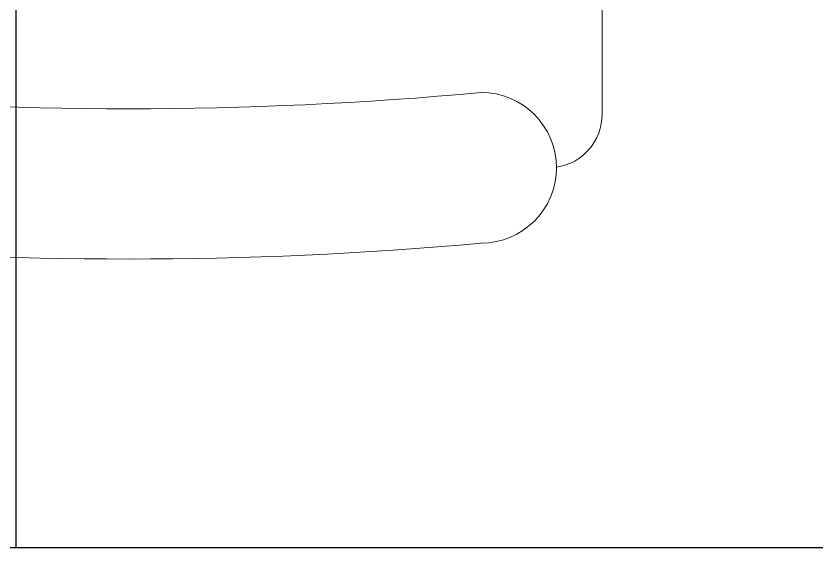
# Model space of a CAD drawing. Header units: inches. Extents: x -12418 to 183584, y -29325 to 19878.
# Drawn here: x 20400 to 20772.8, y -9957.4 to -9709.6 of the extents above; entities that cross this region are included whole.
import ezdxf

# ---------------------------------------------------------------- set-up
doc = ezdxf.new("R2010")
doc.units = ezdxf.units.IN
doc.header["$LTSCALE"] = 25
doc.header["$MEASUREMENT"] = 0
doc.linetypes.add('DASHDOT', pattern=[25.4, 12.7, -6.35, 0, -6.35])
doc.layers.get('0').update_dxf_attribs({"color": 8})
doc.layers.add('00-Ground Floor$0$False Ceiling', color=251, linetype='Continuous')
for name, color, linetype, lineweight in [('00-Ground Floor$0$LOADING', 253, 'Continuous', 5), ('00-Ground Floor$0$Walls', 251, 'Continuous', 5), ('E-LITE-CLNG-CNDT', 6, 'DASHDOT', 35)]:
    doc.layers.add(name, color=color, linetype=linetype, lineweight=lineweight)

# ---------------------------------------------------------------- blocks, each defined once
blk = doc.blocks.new('00-Ground Floor$0$GF21018-P')
at = {"color": 0}
blk.add_line((0.2204937210156821, 0.4756307261486727), (0.2204937210156821, 0.0674977280054634), dxfattribs=at)
for centre, radius, start, end in [((-4.0174444003e-06, 1.846735474002139), 1.776735474005004, 264.6945553321505, 275.3052680112835), ((0.1640881380565453, 0.0424977280054613), 0.0351139560901341, 270.0000000000001, 90), ((0.1954937210156835, 0.0674977280054634), 0.025, 278.5279241468623, 360), ((-3.2405935642e-06, 1.831363171438854), 1.831363171441721, 264.8532206013883, 275.1469821681523)]:
    blk.add_arc(centre, radius, start, end, dxfattribs=at)
blk = doc.blocks.new('00-Ground Floor$0$A$Ce9e1c4c3')
at = {"layer": '00-Ground Floor$0$False Ceiling', "color": 254, "linetype": 'Continuous'}
blk.add_line((-79600, -9957.42710642131), (-79600, -6447.427106421311), dxfattribs=at)
at = {"layer": '00-Ground Floor$0$False Ceiling', "color": 254}
blk.add_line((-76150.49397285908, -9957.42710642131, -5.889685836021185e-07), (-80302.28263052573, -9957.42710642131, -5.889685836021185e-07), dxfattribs=at)
blk = doc.blocks.new('00-Ground Floor')
at = {"layer": '00-Ground Floor$0$Walls'}
blk.add_line((23849.50602714092, -9957.427106421324, -5.889685836021185e-07), (19697.71736947425, -9957.427106421703, -5.889685836021185e-07), dxfattribs=at)
at = {"layer": '00-Ground Floor$0$False Ceiling', "color": 254}
blk.add_blockref('00-Ground Floor$0$A$Ce9e1c4c3', (100000, 3.922645561091311e-24), dxfattribs=at)
at = {"layer": '00-Ground Floor$0$LOADING', "extrusion": (-2.240207019314477e-05, -7.774263848676232e-06, 0.9999999997188542), "xscale": 1000, "yscale": 1000, "zscale": 1000, "rotation": 359.9985892349692}
blk.add_blockref('00-Ground Floor$0$GF21018-P', (20452.34084245204, -9822.806352784086, -0.4021720138882939), dxfattribs=at)

msp = doc.modelspace()

# ---------------------------------------------------------------- block references
at = {"layer": 'E-LITE-CLNG-CNDT', "color": 1}
msp.add_blockref('00-Ground Floor', (0, 0), dxfattribs=at)

doc.saveas('drawing.dxf')
